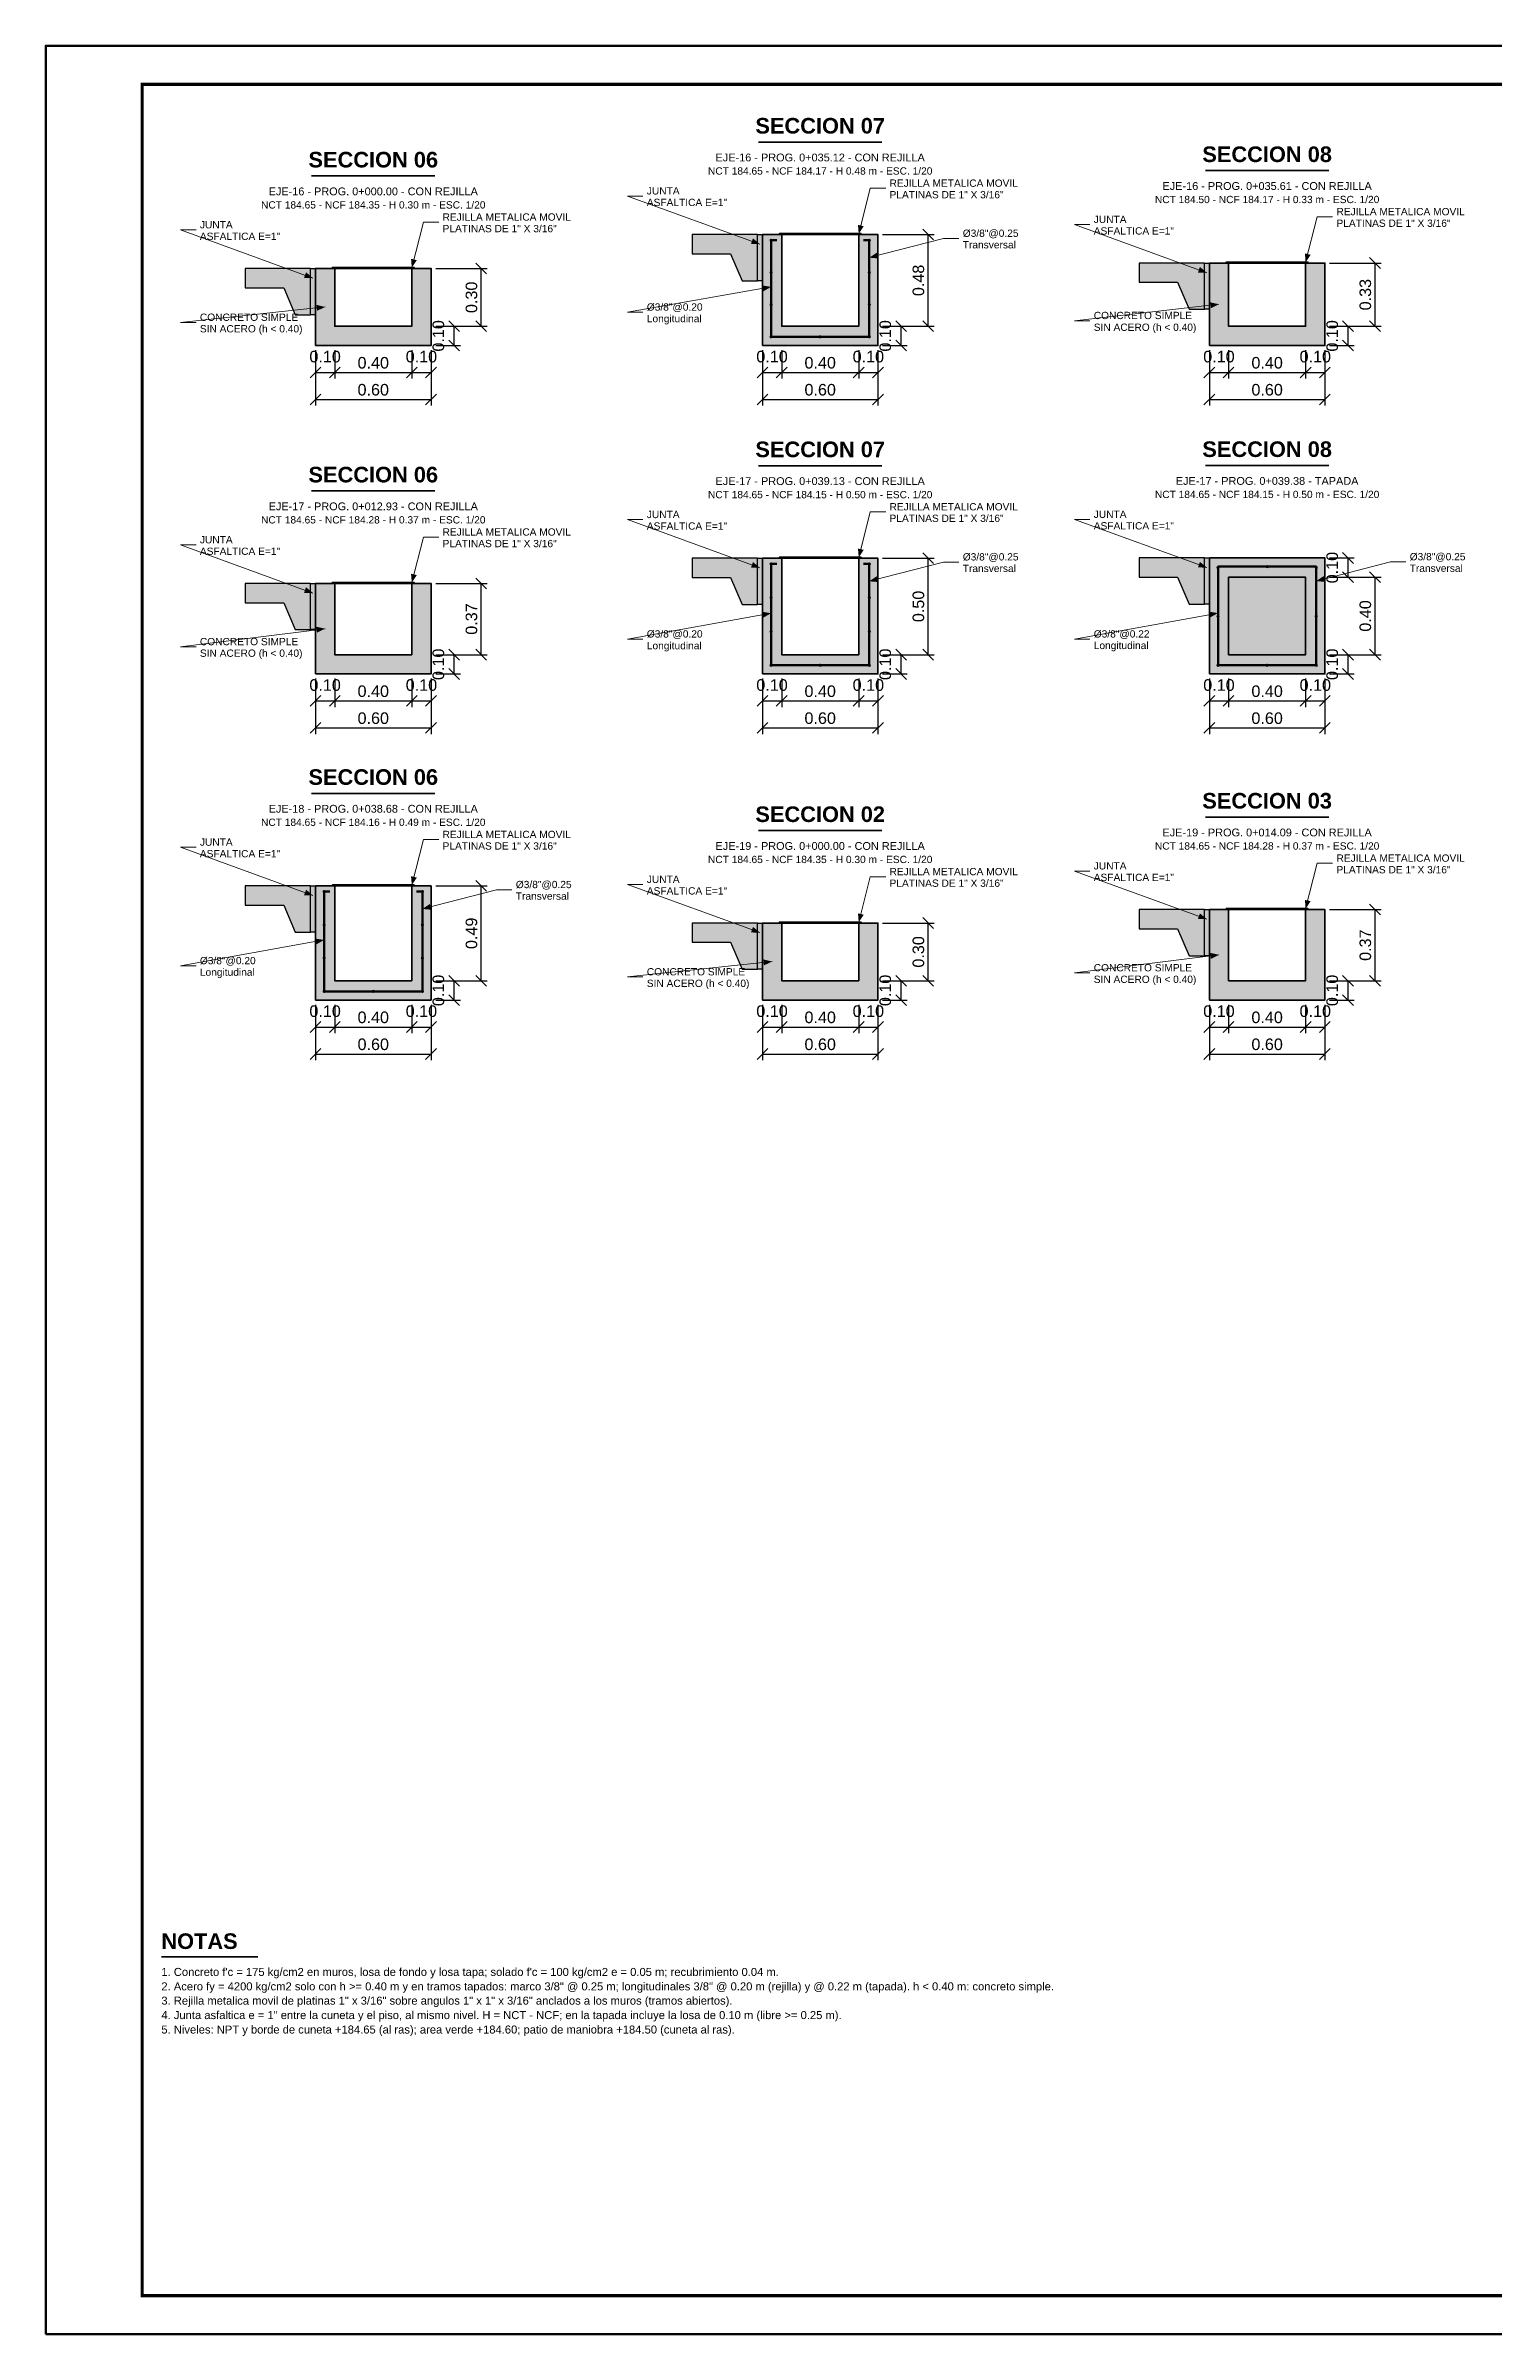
# Model space of a CAD drawing. Header units: metres. Extents: x 354768 to 355417, y 9249536 to 9250102.
# Drawn here: x 355399.8 to 355407.31, y 9249536 to 9249547.88 of the extents above; entities that cross this region are included whole.
import ezdxf
from ezdxf.enums import TextEntityAlignment as Align

# ---------------------------------------------------------------- set-up
doc = ezdxf.new("R2010")
doc.units = ezdxf.units.M
doc.header["$LTSCALE"] = 0.25
doc.layers.add('CONCRETO-ACHURADO', color=8, linetype='CONTINUOUS', true_color=0xe2e2e2)
for name, color, linetype, lineweight in [('COTAS', 94, 'CONTINUOUS', 18), ('LLAMADAS', 30, 'CONTINUOUS', 18), ('MARCO', 7, 'CONTINUOUS', 50), ('SEC-ABIERTA', 5, 'CONTINUOUS', 35), ('SEC-ACERO', 6, 'CONTINUOUS', 50), ('SEC-PISO', 8, 'CONTINUOUS', 25), ('SEC-REJILLA', 1, 'CONTINUOUS', 35), ('SEC-TAPADA', 3, 'CONTINUOUS', 35), ('TITULOS', 160, 'CONTINUOUS', 35)]:
    doc.layers.add(name, color=color, linetype=linetype, lineweight=lineweight)
for name, color, linetype in [('SEC-ACERO-LONG', 5, 'CONTINUOUS'), ('SEC-HUECO', 7, 'Continuous'), ('SEC-JUNTA', 8, 'CONTINUOUS'), ('TEXTOS', 7, 'CONTINUOUS'), ('TEXTOS-NOTAS', 7, 'CONTINUOUS')]:
    doc.layers.add(name, color=color, linetype=linetype)
doc.styles.get("Standard").update_dxf_attribs({"font": 'arial.ttf'})
doc.styles.add('TITULOS', font='arialbd.ttf')
doc.dimstyles.new('COT-20', dxfattribs={"dimscale": 0.02, "dimtxt": 3, "dimasz": 2.2, "dimexe": 1.6, "dimexo": 1.2, "dimgap": 1, "dimtad": 1, "dimzin": 0, "dimdsep": 46, "dimtxsty": 'Standard', "dimtsz": 1.4, "dimcen": 2.5, "dimclrd": 256, "dimclre": 256, "dimclrt": 7, "dimazin": 3, "dimtfac": 1, "dimtmove": 0, "dimatfit": 3})

msp = doc.modelspace()

# ---------------------------------------------------------------- hatches: boundary and pattern name
at = {"layer": 'CONCRETO-ACHURADO', "true_color": 0xe2e2e2}
h = msp.add_hatch(color=7, dxfattribs=at)
h.dxf.hatch_style = 1
h.paths.add_polyline_path([(355403.49, 9249546.9), (355403.15, 9249546.9), (355403.15, 9249546.8), (355403.35, 9249546.8), (355403.41, 9249546.66), (355403.49, 9249546.66)])
h = msp.add_hatch(color=7, dxfattribs=at)
h.dxf.hatch_style = 1
h.paths.add_polyline_path([(355403.515, 9249546.324), (355404.115, 9249546.324), (355404.115, 9249546.9), (355404.015, 9249546.9), (355404.015, 9249546.424), (355403.615, 9249546.424), (355403.615, 9249546.9), (355403.515, 9249546.9)])
h = msp.add_hatch(color=7, dxfattribs=at)
h.dxf.hatch_style = 1
h.paths.add_polyline_path([(355401.17, 9249546.724), (355400.83, 9249546.724), (355400.83, 9249546.624), (355401.03, 9249546.624), (355401.09, 9249546.484), (355401.17, 9249546.484)])
h = msp.add_hatch(color=7, dxfattribs=at)
h.dxf.hatch_style = 1
h.paths.add_polyline_path([(355401.195, 9249546.324), (355401.795, 9249546.324), (355401.795, 9249546.724), (355401.695, 9249546.724), (355401.695, 9249546.424), (355401.295, 9249546.424), (355401.295, 9249546.724), (355401.195, 9249546.724)])
h = msp.add_hatch(color=7, dxfattribs=at)
h.dxf.hatch_style = 1
h.paths.add_polyline_path([(355405.81, 9249546.752), (355405.47, 9249546.752), (355405.47, 9249546.652), (355405.67, 9249546.652), (355405.73, 9249546.512), (355405.81, 9249546.512)])
h = msp.add_hatch(color=7, dxfattribs=at)
h.dxf.hatch_style = 1
h.paths.add_polyline_path([(355405.835, 9249546.324), (355406.435, 9249546.324), (355406.435, 9249546.752), (355406.335, 9249546.752), (355406.335, 9249546.424), (355405.935, 9249546.424), (355405.935, 9249546.752), (355405.835, 9249546.752)])
h = msp.add_hatch(color=7, dxfattribs=at)
h.dxf.hatch_style = 1
h.paths.add_polyline_path([(355403.49, 9249545.22), (355403.15, 9249545.22), (355403.15, 9249545.12), (355403.35, 9249545.12), (355403.41, 9249544.98), (355403.49, 9249544.98)])
h = msp.add_hatch(color=7, dxfattribs=at)
h.dxf.hatch_style = 1
h.paths.add_polyline_path([(355403.515, 9249544.619), (355404.115, 9249544.619), (355404.115, 9249545.22), (355404.015, 9249545.22), (355404.015, 9249544.719), (355403.615, 9249544.719), (355403.615, 9249545.22), (355403.515, 9249545.22)])
h = msp.add_hatch(color=7, dxfattribs=at)
h.dxf.hatch_style = 1
h.paths.add_polyline_path([(355405.81, 9249545.221), (355405.47, 9249545.221), (355405.47, 9249545.121), (355405.67, 9249545.121), (355405.73, 9249544.981), (355405.81, 9249544.981)])
h = msp.add_hatch(color=7, dxfattribs=at)
h.dxf.hatch_style = 1
h.paths.add_polyline_path([(355405.835, 9249544.619), (355406.435, 9249544.619), (355406.435, 9249545.221), (355405.835, 9249545.221)])
h = msp.add_hatch(color=7, dxfattribs=at)
h.dxf.hatch_style = 1
h.paths.add_polyline_path([(355401.17, 9249545.089), (355400.83, 9249545.089), (355400.83, 9249544.989), (355401.03, 9249544.989), (355401.09, 9249544.849), (355401.17, 9249544.849)])
h = msp.add_hatch(color=7, dxfattribs=at)
h.dxf.hatch_style = 1
h.paths.add_polyline_path([(355401.195, 9249544.619), (355401.795, 9249544.619), (355401.795, 9249545.089), (355401.695, 9249545.089), (355401.695, 9249544.719), (355401.295, 9249544.719), (355401.295, 9249545.089), (355401.195, 9249545.089)])
h = msp.add_hatch(color=7, dxfattribs=at)
h.dxf.hatch_style = 1
h.paths.add_polyline_path([(355401.17, 9249543.519), (355400.83, 9249543.519), (355400.83, 9249543.419), (355401.03, 9249543.419), (355401.09, 9249543.279), (355401.17, 9249543.279)])
h = msp.add_hatch(color=7, dxfattribs=at)
h.dxf.hatch_style = 1
h.paths.add_polyline_path([(355401.195, 9249542.926), (355401.795, 9249542.926), (355401.795, 9249543.519), (355401.695, 9249543.519), (355401.695, 9249543.026), (355401.295, 9249543.026), (355401.295, 9249543.519), (355401.195, 9249543.519)])
h = msp.add_hatch(color=7, dxfattribs=at)
h.dxf.hatch_style = 1
h.paths.add_polyline_path([(355405.81, 9249543.396), (355405.47, 9249543.396), (355405.47, 9249543.296), (355405.67, 9249543.296), (355405.73, 9249543.156), (355405.81, 9249543.156)])
h = msp.add_hatch(color=7, dxfattribs=at)
h.dxf.hatch_style = 1
h.paths.add_polyline_path([(355405.835, 9249542.926), (355406.435, 9249542.926), (355406.435, 9249543.396), (355406.335, 9249543.396), (355406.335, 9249543.026), (355405.935, 9249543.026), (355405.935, 9249543.396), (355405.835, 9249543.396)])
h = msp.add_hatch(color=7, dxfattribs=at)
h.dxf.hatch_style = 1
h.paths.add_polyline_path([(355403.49, 9249543.326), (355403.15, 9249543.326), (355403.15, 9249543.226), (355403.35, 9249543.226), (355403.41, 9249543.086), (355403.49, 9249543.086)])
h = msp.add_hatch(color=7, dxfattribs=at)
h.dxf.hatch_style = 1
h.paths.add_polyline_path([(355403.515, 9249542.926), (355404.115, 9249542.926), (355404.115, 9249543.326), (355404.015, 9249543.326), (355404.015, 9249543.026), (355403.615, 9249543.026), (355403.615, 9249543.326), (355403.515, 9249543.326)])
at = {"layer": 'SEC-ACERO-LONG'}
h = msp.add_hatch(color=5, dxfattribs=at)
h.dxf.hatch_style = 1
edge = h.paths.add_edge_path()
edge.add_arc((355403.56, 9249546.87), 0.0085, 0, 360)
h = msp.add_hatch(color=5, dxfattribs=at)
h.dxf.hatch_style = 1
edge = h.paths.add_edge_path()
edge.add_arc((355404.07, 9249546.87), 0.0085, 0, 360)
h = msp.add_hatch(color=5, dxfattribs=at)
h.dxf.hatch_style = 1
edge = h.paths.add_edge_path()
edge.add_arc((355403.56, 9249546.703), 0.0085, 0, 360)
h = msp.add_hatch(color=5, dxfattribs=at)
h.dxf.hatch_style = 1
edge = h.paths.add_edge_path()
edge.add_arc((355404.07, 9249546.703), 0.0085, 0, 360)
h = msp.add_hatch(color=5, dxfattribs=at)
h.dxf.hatch_style = 1
edge = h.paths.add_edge_path()
edge.add_arc((355403.56, 9249546.536), 0.0085, 0, 360)
h = msp.add_hatch(color=5, dxfattribs=at)
h.dxf.hatch_style = 1
edge = h.paths.add_edge_path()
edge.add_arc((355404.07, 9249546.536), 0.0085, 0, 360)
h = msp.add_hatch(color=5, dxfattribs=at)
h.dxf.hatch_style = 1
edge = h.paths.add_edge_path()
edge.add_arc((355403.56, 9249546.369), 0.0085, 0, 360)
h = msp.add_hatch(color=5, dxfattribs=at)
h.dxf.hatch_style = 1
edge = h.paths.add_edge_path()
edge.add_arc((355403.815, 9249546.369), 0.0085, 0, 360)
h = msp.add_hatch(color=5, dxfattribs=at)
h.dxf.hatch_style = 1
edge = h.paths.add_edge_path()
edge.add_arc((355404.07, 9249546.369), 0.0085, 0, 360)
h = msp.add_hatch(color=5, dxfattribs=at)
h.dxf.hatch_style = 1
edge = h.paths.add_edge_path()
edge.add_arc((355403.56, 9249545.19), 0.0085, 0, 360)
h = msp.add_hatch(color=5, dxfattribs=at)
h.dxf.hatch_style = 1
edge = h.paths.add_edge_path()
edge.add_arc((355404.07, 9249545.19), 0.0085, 0, 360)
h = msp.add_hatch(color=5, dxfattribs=at)
h.dxf.hatch_style = 1
edge = h.paths.add_edge_path()
edge.add_arc((355405.88, 9249545.171), 0.0085, 0, 360)
h = msp.add_hatch(color=5, dxfattribs=at)
h.dxf.hatch_style = 1
edge = h.paths.add_edge_path()
edge.add_arc((355406.135, 9249545.176), 0.0085, 0, 360)
h = msp.add_hatch(color=5, dxfattribs=at)
h.dxf.hatch_style = 1
edge = h.paths.add_edge_path()
edge.add_arc((355406.39, 9249545.171), 0.0085, 0, 360)
h = msp.add_hatch(color=5, dxfattribs=at)
h.dxf.hatch_style = 1
edge = h.paths.add_edge_path()
edge.add_arc((355403.56, 9249545.015), 0.0085, 0, 360)
h = msp.add_hatch(color=5, dxfattribs=at)
h.dxf.hatch_style = 1
edge = h.paths.add_edge_path()
edge.add_arc((355404.07, 9249545.015), 0.0085, 0, 360)
h = msp.add_hatch(color=5, dxfattribs=at)
h.dxf.hatch_style = 1
edge = h.paths.add_edge_path()
edge.add_arc((355405.88, 9249544.918), 0.0085, 0, 360)
h = msp.add_hatch(color=5, dxfattribs=at)
h.dxf.hatch_style = 1
edge = h.paths.add_edge_path()
edge.add_arc((355406.39, 9249544.918), 0.0085, 0, 360)
h = msp.add_hatch(color=5, dxfattribs=at)
h.dxf.hatch_style = 1
edge = h.paths.add_edge_path()
edge.add_arc((355403.56, 9249544.839), 0.0085, 0, 360)
h = msp.add_hatch(color=5, dxfattribs=at)
h.dxf.hatch_style = 1
edge = h.paths.add_edge_path()
edge.add_arc((355404.07, 9249544.839), 0.0085, 0, 360)
h = msp.add_hatch(color=5, dxfattribs=at)
h.dxf.hatch_style = 1
edge = h.paths.add_edge_path()
edge.add_arc((355403.56, 9249544.664), 0.0085, 0, 360)
h = msp.add_hatch(color=5, dxfattribs=at)
h.dxf.hatch_style = 1
edge = h.paths.add_edge_path()
edge.add_arc((355403.815, 9249544.664), 0.0085, 0, 360)
h = msp.add_hatch(color=5, dxfattribs=at)
h.dxf.hatch_style = 1
edge = h.paths.add_edge_path()
edge.add_arc((355404.07, 9249544.664), 0.0085, 0, 360)
h = msp.add_hatch(color=5, dxfattribs=at)
h.dxf.hatch_style = 1
edge = h.paths.add_edge_path()
edge.add_arc((355405.88, 9249544.664), 0.0085, 0, 360)
h = msp.add_hatch(color=5, dxfattribs=at)
h.dxf.hatch_style = 1
edge = h.paths.add_edge_path()
edge.add_arc((355406.135, 9249544.664), 0.0085, 0, 360)
h = msp.add_hatch(color=5, dxfattribs=at)
h.dxf.hatch_style = 1
edge = h.paths.add_edge_path()
edge.add_arc((355406.39, 9249544.664), 0.0085, 0, 360)
h = msp.add_hatch(color=5, dxfattribs=at)
h.dxf.hatch_style = 1
edge = h.paths.add_edge_path()
edge.add_arc((355401.24, 9249543.489), 0.0085, 0, 360)
h = msp.add_hatch(color=5, dxfattribs=at)
h.dxf.hatch_style = 1
edge = h.paths.add_edge_path()
edge.add_arc((355401.75, 9249543.489), 0.0085, 0, 360)
h = msp.add_hatch(color=5, dxfattribs=at)
h.dxf.hatch_style = 1
edge = h.paths.add_edge_path()
edge.add_arc((355401.24, 9249543.316), 0.0085, 0, 360)
h = msp.add_hatch(color=5, dxfattribs=at)
h.dxf.hatch_style = 1
edge = h.paths.add_edge_path()
edge.add_arc((355401.75, 9249543.316), 0.0085, 0, 360)
h = msp.add_hatch(color=5, dxfattribs=at)
h.dxf.hatch_style = 1
edge = h.paths.add_edge_path()
edge.add_arc((355401.24, 9249543.144), 0.0085, 0, 360)
h = msp.add_hatch(color=5, dxfattribs=at)
h.dxf.hatch_style = 1
edge = h.paths.add_edge_path()
edge.add_arc((355401.75, 9249543.144), 0.0085, 0, 360)
h = msp.add_hatch(color=5, dxfattribs=at)
h.dxf.hatch_style = 1
edge = h.paths.add_edge_path()
edge.add_arc((355401.24, 9249542.971), 0.0085, 0, 360)
h = msp.add_hatch(color=5, dxfattribs=at)
h.dxf.hatch_style = 1
edge = h.paths.add_edge_path()
edge.add_arc((355401.495, 9249542.971), 0.0085, 0, 360)
h = msp.add_hatch(color=5, dxfattribs=at)
h.dxf.hatch_style = 1
edge = h.paths.add_edge_path()
edge.add_arc((355401.75, 9249542.971), 0.0085, 0, 360)
at = {"layer": 'SEC-HUECO', "true_color": 0xffffff}
h = msp.add_hatch(color=7, dxfattribs=at)
h.dxf.hatch_style = 1
h.paths.add_polyline_path([(355405.935, 9249544.719), (355406.335, 9249544.719), (355406.335, 9249545.121), (355405.935, 9249545.121)])
at = {"layer": 'SEC-JUNTA', "true_color": 0x464646}
h = msp.add_hatch(color=7, dxfattribs=at)
h.dxf.hatch_style = 1
h.paths.add_polyline_path([(355403.49, 9249546.9), (355403.515, 9249546.9), (355403.515, 9249546.66), (355403.49, 9249546.66)])
h = msp.add_hatch(color=7, dxfattribs=at)
h.dxf.hatch_style = 1
h.paths.add_polyline_path([(355401.17, 9249546.724), (355401.195, 9249546.724), (355401.195, 9249546.484), (355401.17, 9249546.484)])
h = msp.add_hatch(color=7, dxfattribs=at)
h.dxf.hatch_style = 1
h.paths.add_polyline_path([(355405.81, 9249546.752), (355405.835, 9249546.752), (355405.835, 9249546.512), (355405.81, 9249546.512)])
h = msp.add_hatch(color=7, dxfattribs=at)
h.dxf.hatch_style = 1
h.paths.add_polyline_path([(355403.49, 9249545.22), (355403.515, 9249545.22), (355403.515, 9249544.98), (355403.49, 9249544.98)])
h = msp.add_hatch(color=7, dxfattribs=at)
h.dxf.hatch_style = 1
h.paths.add_polyline_path([(355405.81, 9249545.221), (355405.835, 9249545.221), (355405.835, 9249544.981), (355405.81, 9249544.981)])
h = msp.add_hatch(color=7, dxfattribs=at)
h.dxf.hatch_style = 1
h.paths.add_polyline_path([(355401.17, 9249545.089), (355401.195, 9249545.089), (355401.195, 9249544.849), (355401.17, 9249544.849)])
h = msp.add_hatch(color=7, dxfattribs=at)
h.dxf.hatch_style = 1
h.paths.add_polyline_path([(355401.17, 9249543.519), (355401.195, 9249543.519), (355401.195, 9249543.279), (355401.17, 9249543.279)])
h = msp.add_hatch(color=7, dxfattribs=at)
h.dxf.hatch_style = 1
h.paths.add_polyline_path([(355405.81, 9249543.396), (355405.835, 9249543.396), (355405.835, 9249543.156), (355405.81, 9249543.156)])
h = msp.add_hatch(color=7, dxfattribs=at)
h.dxf.hatch_style = 1
h.paths.add_polyline_path([(355403.49, 9249543.326), (355403.515, 9249543.326), (355403.515, 9249543.086), (355403.49, 9249543.086)])

# ---------------------------------------------------------------- linework, layer by layer
at = {"layer": 'LLAMADAS'}
for p, q in [((355402.895, 9249547.1), (355402.815, 9249547.1)), ((355402.815, 9249547.1), (355403.502, 9249546.85)), ((355404.075, 9249547.14), (355404.015, 9249546.904)), ((355404.155, 9249547.14), (355404.075, 9249547.14)), ((355400.575, 9249546.924), (355400.495, 9249546.924)), ((355400.495, 9249546.924), (355401.182, 9249546.674)), ((355401.755, 9249546.964), (355401.695, 9249546.728)), ((355401.835, 9249546.964), (355401.755, 9249546.964)), ((355405.215, 9249546.952), (355405.135, 9249546.952)), ((355405.135, 9249546.952), (355405.822, 9249546.702)), ((355406.395, 9249546.992), (355406.335, 9249546.756)), ((355406.475, 9249546.992), (355406.395, 9249546.992)), ((355404.455, 9249546.88), (355404.07, 9249546.78)), ((355404.535, 9249546.88), (355404.455, 9249546.88)), ((355402.815, 9249546.497), (355403.56, 9249546.628)), ((355400.495, 9249546.444), (355401.245, 9249546.524)), ((355400.575, 9249546.444), (355400.495, 9249546.444)), ((355402.895, 9249546.497), (355402.815, 9249546.497)), ((355405.135, 9249546.452), (355405.885, 9249546.538)), ((355405.215, 9249546.452), (355405.135, 9249546.452)), ((355402.895, 9249545.42), (355402.815, 9249545.42)), ((355402.815, 9249545.42), (355403.502, 9249545.17)), ((355404.075, 9249545.46), (355404.015, 9249545.224)), ((355404.155, 9249545.46), (355404.075, 9249545.46)), ((355405.215, 9249545.421), (355405.135, 9249545.421)), ((355405.135, 9249545.421), (355405.822, 9249545.171)), ((355400.575, 9249545.289), (355400.495, 9249545.289)), ((355400.495, 9249545.289), (355401.182, 9249545.039)), ((355401.755, 9249545.329), (355401.695, 9249545.093)), ((355401.835, 9249545.329), (355401.755, 9249545.329)), ((355404.455, 9249545.2), (355404.07, 9249545.1)), ((355404.535, 9249545.2), (355404.455, 9249545.2)), ((355406.775, 9249545.201), (355406.39, 9249545.101)), ((355406.855, 9249545.201), (355406.775, 9249545.201)), ((355402.815, 9249544.799), (355403.56, 9249544.934)), ((355405.135, 9249544.8), (355405.88, 9249544.935)), ((355400.495, 9249544.76), (355401.245, 9249544.854)), ((355402.895, 9249544.799), (355402.815, 9249544.799)), ((355405.215, 9249544.8), (355405.135, 9249544.8)), ((355400.575, 9249544.76), (355400.495, 9249544.76)), ((355400.575, 9249543.719), (355400.495, 9249543.719)), ((355400.495, 9249543.719), (355401.182, 9249543.469)), ((355401.755, 9249543.759), (355401.695, 9249543.523)), ((355401.835, 9249543.759), (355401.755, 9249543.759)), ((355405.215, 9249543.596), (355405.135, 9249543.596)), ((355405.135, 9249543.596), (355405.822, 9249543.346)), ((355406.395, 9249543.636), (355406.335, 9249543.4)), ((355406.475, 9249543.636), (355406.395, 9249543.636)), ((355402.135, 9249543.499), (355401.75, 9249543.399)), ((355402.215, 9249543.499), (355402.135, 9249543.499)), ((355402.895, 9249543.526), (355402.815, 9249543.526)), ((355402.815, 9249543.526), (355403.502, 9249543.276)), ((355404.075, 9249543.566), (355404.015, 9249543.33)), ((355404.155, 9249543.566), (355404.075, 9249543.566)), ((355400.495, 9249543.104), (355401.24, 9249543.238)), ((355402.815, 9249543.046), (355403.565, 9249543.126)), ((355405.135, 9249543.067), (355405.885, 9249543.161)), ((355400.575, 9249543.104), (355400.495, 9249543.104)), ((355402.895, 9249543.046), (355402.815, 9249543.046)), ((355405.215, 9249543.067), (355405.135, 9249543.067))]:
    msp.add_line(p, q, dxfattribs=at)
for points in [[(355404.015, 9249546.904), (355404.041, 9249546.943), (355404.011, 9249546.95)], [(355403.502, 9249546.85), (355403.466, 9249546.88), (355403.456, 9249546.851)], [(355404.07, 9249546.78), (355404.116, 9249546.776), (355404.109, 9249546.806)], [(355406.335, 9249546.756), (355406.361, 9249546.795), (355406.331, 9249546.802)], [(355401.182, 9249546.674), (355401.146, 9249546.704), (355401.136, 9249546.675)], [(355401.695, 9249546.728), (355401.721, 9249546.767), (355401.691, 9249546.774)], [(355405.822, 9249546.702), (355405.786, 9249546.732), (355405.776, 9249546.703)], [(355403.56, 9249546.628), (355403.514, 9249546.636), (355403.519, 9249546.605)], [(355401.245, 9249546.524), (355401.2, 9249546.535), (355401.203, 9249546.504)], [(355405.885, 9249546.538), (355405.84, 9249546.548), (355405.843, 9249546.518)], [(355404.015, 9249545.224), (355404.041, 9249545.263), (355404.011, 9249545.27)], [(355401.695, 9249545.093), (355401.721, 9249545.132), (355401.691, 9249545.139)], [(355403.502, 9249545.17), (355403.466, 9249545.2), (355403.456, 9249545.171)], [(355405.822, 9249545.171), (355405.786, 9249545.201), (355405.776, 9249545.172)], [(355401.182, 9249545.039), (355401.146, 9249545.069), (355401.136, 9249545.04)], [(355404.07, 9249545.1), (355404.116, 9249545.096), (355404.109, 9249545.126)], [(355406.39, 9249545.101), (355406.436, 9249545.097), (355406.429, 9249545.127)], [(355403.56, 9249544.934), (355403.514, 9249544.942), (355403.519, 9249544.911)], [(355405.88, 9249544.935), (355405.834, 9249544.942), (355405.839, 9249544.912)], [(355401.245, 9249544.854), (355401.199, 9249544.864), (355401.203, 9249544.833)], [(355401.182, 9249543.469), (355401.146, 9249543.499), (355401.136, 9249543.47)], [(355401.695, 9249543.523), (355401.721, 9249543.562), (355401.691, 9249543.569)], [(355401.75, 9249543.399), (355401.796, 9249543.395), (355401.789, 9249543.425)], [(355404.015, 9249543.33), (355404.041, 9249543.369), (355404.011, 9249543.376)], [(355405.822, 9249543.346), (355405.786, 9249543.376), (355405.776, 9249543.347)], [(355406.335, 9249543.4), (355406.361, 9249543.439), (355406.331, 9249543.446)], [(355401.24, 9249543.238), (355401.194, 9249543.245), (355401.199, 9249543.215)], [(355403.502, 9249543.276), (355403.466, 9249543.306), (355403.456, 9249543.277)], [(355403.565, 9249543.126), (355403.52, 9249543.137), (355403.523, 9249543.106)], [(355405.885, 9249543.161), (355405.839, 9249543.171), (355405.843, 9249543.14)]]:
    msp.add_solid(points, dxfattribs=at)
at = {"layer": 'MARCO'}
msp.add_lwpolyline([(355399.795, 9249536), (355416.615, 9249536), (355416.615, 9249547.88), (355399.795, 9249547.88)], close=True, dxfattribs=at)
at = {"layer": 'MARCO', "const_width": 0.016}
msp.add_lwpolyline([(355400.295, 9249536.2), (355416.415, 9249536.2), (355416.415, 9249547.68), (355400.295, 9249547.68)], close=True, dxfattribs=at)
at = {"layer": 'SEC-ABIERTA'}
for points in [[(355403.515, 9249546.324), (355404.115, 9249546.324), (355404.115, 9249546.9), (355404.015, 9249546.9), (355404.015, 9249546.424), (355403.615, 9249546.424), (355403.615, 9249546.9), (355403.515, 9249546.9)], [(355401.195, 9249546.324), (355401.795, 9249546.324), (355401.795, 9249546.724), (355401.695, 9249546.724), (355401.695, 9249546.424), (355401.295, 9249546.424), (355401.295, 9249546.724), (355401.195, 9249546.724)], [(355405.835, 9249546.324), (355406.435, 9249546.324), (355406.435, 9249546.752), (355406.335, 9249546.752), (355406.335, 9249546.424), (355405.935, 9249546.424), (355405.935, 9249546.752), (355405.835, 9249546.752)], [(355403.515, 9249544.619), (355404.115, 9249544.619), (355404.115, 9249545.22), (355404.015, 9249545.22), (355404.015, 9249544.719), (355403.615, 9249544.719), (355403.615, 9249545.22), (355403.515, 9249545.22)], [(355401.195, 9249544.619), (355401.795, 9249544.619), (355401.795, 9249545.089), (355401.695, 9249545.089), (355401.695, 9249544.719), (355401.295, 9249544.719), (355401.295, 9249545.089), (355401.195, 9249545.089)], [(355401.195, 9249542.926), (355401.795, 9249542.926), (355401.795, 9249543.519), (355401.695, 9249543.519), (355401.695, 9249543.026), (355401.295, 9249543.026), (355401.295, 9249543.519), (355401.195, 9249543.519)], [(355405.835, 9249542.926), (355406.435, 9249542.926), (355406.435, 9249543.396), (355406.335, 9249543.396), (355406.335, 9249543.026), (355405.935, 9249543.026), (355405.935, 9249543.396), (355405.835, 9249543.396)], [(355403.515, 9249542.926), (355404.115, 9249542.926), (355404.115, 9249543.326), (355404.015, 9249543.326), (355404.015, 9249543.026), (355403.615, 9249543.026), (355403.615, 9249543.326), (355403.515, 9249543.326)]]:
    msp.add_lwpolyline(points, close=True, dxfattribs=at)
at = {"layer": 'SEC-ACERO'}
for points in [[(355403.59, 9249546.87), (355403.56, 9249546.87), (355403.56, 9249546.369), (355404.07, 9249546.369), (355404.07, 9249546.87), (355404.04, 9249546.87)], [(355403.59, 9249545.19), (355403.56, 9249545.19), (355403.56, 9249544.664), (355404.07, 9249544.664), (355404.07, 9249545.19), (355404.04, 9249545.19)], [(355401.27, 9249543.489), (355401.24, 9249543.489), (355401.24, 9249542.971), (355401.75, 9249542.971), (355401.75, 9249543.489), (355401.72, 9249543.489)]]:
    msp.add_lwpolyline(points, dxfattribs=at)
msp.add_lwpolyline([(355405.88, 9249544.664), (355406.39, 9249544.664), (355406.39, 9249545.176), (355405.88, 9249545.176)], close=True, dxfattribs=at)
at = {"layer": 'SEC-PISO'}
for points in [[(355403.49, 9249546.9), (355403.15, 9249546.9), (355403.15, 9249546.8), (355403.35, 9249546.8), (355403.41, 9249546.66), (355403.49, 9249546.66)], [(355403.49, 9249546.9), (355403.515, 9249546.9), (355403.515, 9249546.66), (355403.49, 9249546.66)], [(355401.17, 9249546.724), (355400.83, 9249546.724), (355400.83, 9249546.624), (355401.03, 9249546.624), (355401.09, 9249546.484), (355401.17, 9249546.484)], [(355401.17, 9249546.724), (355401.195, 9249546.724), (355401.195, 9249546.484), (355401.17, 9249546.484)], [(355405.81, 9249546.752), (355405.47, 9249546.752), (355405.47, 9249546.652), (355405.67, 9249546.652), (355405.73, 9249546.512), (355405.81, 9249546.512)], [(355405.81, 9249546.752), (355405.835, 9249546.752), (355405.835, 9249546.512), (355405.81, 9249546.512)], [(355403.49, 9249545.22), (355403.15, 9249545.22), (355403.15, 9249545.12), (355403.35, 9249545.12), (355403.41, 9249544.98), (355403.49, 9249544.98)], [(355403.49, 9249545.22), (355403.515, 9249545.22), (355403.515, 9249544.98), (355403.49, 9249544.98)], [(355405.81, 9249545.221), (355405.47, 9249545.221), (355405.47, 9249545.121), (355405.67, 9249545.121), (355405.73, 9249544.981), (355405.81, 9249544.981)], [(355405.81, 9249545.221), (355405.835, 9249545.221), (355405.835, 9249544.981), (355405.81, 9249544.981)], [(355401.17, 9249545.089), (355400.83, 9249545.089), (355400.83, 9249544.989), (355401.03, 9249544.989), (355401.09, 9249544.849), (355401.17, 9249544.849)], [(355401.17, 9249545.089), (355401.195, 9249545.089), (355401.195, 9249544.849), (355401.17, 9249544.849)], [(355401.17, 9249543.519), (355400.83, 9249543.519), (355400.83, 9249543.419), (355401.03, 9249543.419), (355401.09, 9249543.279), (355401.17, 9249543.279)], [(355401.17, 9249543.519), (355401.195, 9249543.519), (355401.195, 9249543.279), (355401.17, 9249543.279)], [(355405.81, 9249543.396), (355405.47, 9249543.396), (355405.47, 9249543.296), (355405.67, 9249543.296), (355405.73, 9249543.156), (355405.81, 9249543.156)], [(355405.81, 9249543.396), (355405.835, 9249543.396), (355405.835, 9249543.156), (355405.81, 9249543.156)], [(355403.49, 9249543.326), (355403.15, 9249543.326), (355403.15, 9249543.226), (355403.35, 9249543.226), (355403.41, 9249543.086), (355403.49, 9249543.086)], [(355403.49, 9249543.326), (355403.515, 9249543.326), (355403.515, 9249543.086), (355403.49, 9249543.086)]]:
    msp.add_lwpolyline(points, close=True, dxfattribs=at)
at = {"layer": 'SEC-REJILLA'}
for points in [[(355403.603, 9249546.9), (355404.027, 9249546.9), (355404.027, 9249546.905), (355403.603, 9249546.905)], [(355401.283, 9249546.724), (355401.707, 9249546.724), (355401.707, 9249546.729), (355401.283, 9249546.729)], [(355405.923, 9249546.752), (355406.347, 9249546.752), (355406.347, 9249546.757), (355405.923, 9249546.757)], [(355403.603, 9249545.22), (355404.027, 9249545.22), (355404.027, 9249545.225), (355403.603, 9249545.225)], [(355401.283, 9249545.089), (355401.707, 9249545.089), (355401.707, 9249545.094), (355401.283, 9249545.094)], [(355401.283, 9249543.519), (355401.707, 9249543.519), (355401.707, 9249543.524), (355401.283, 9249543.524)], [(355405.923, 9249543.396), (355406.347, 9249543.396), (355406.347, 9249543.401), (355405.923, 9249543.401)], [(355403.603, 9249543.326), (355404.027, 9249543.326), (355404.027, 9249543.331), (355403.603, 9249543.331)]]:
    msp.add_lwpolyline(points, close=True, dxfattribs=at)
for points in [[(355403.615, 9249546.875), (355403.615, 9249546.9), (355403.64, 9249546.9)], [(355404.015, 9249546.875), (355404.015, 9249546.9), (355403.99, 9249546.9)], [(355401.295, 9249546.699), (355401.295, 9249546.724), (355401.32, 9249546.724)], [(355401.695, 9249546.699), (355401.695, 9249546.724), (355401.67, 9249546.724)], [(355405.935, 9249546.727), (355405.935, 9249546.752), (355405.96, 9249546.752)], [(355406.335, 9249546.727), (355406.335, 9249546.752), (355406.31, 9249546.752)], [(355403.615, 9249545.195), (355403.615, 9249545.22), (355403.64, 9249545.22)], [(355404.015, 9249545.195), (355404.015, 9249545.22), (355403.99, 9249545.22)], [(355401.295, 9249545.064), (355401.295, 9249545.089), (355401.32, 9249545.089)], [(355401.695, 9249545.064), (355401.695, 9249545.089), (355401.67, 9249545.089)], [(355401.295, 9249543.494), (355401.295, 9249543.519), (355401.32, 9249543.519)], [(355401.695, 9249543.494), (355401.695, 9249543.519), (355401.67, 9249543.519)], [(355405.935, 9249543.371), (355405.935, 9249543.396), (355405.96, 9249543.396)], [(355406.335, 9249543.371), (355406.335, 9249543.396), (355406.31, 9249543.396)], [(355403.615, 9249543.301), (355403.615, 9249543.326), (355403.64, 9249543.326)], [(355404.015, 9249543.301), (355404.015, 9249543.326), (355403.99, 9249543.326)]]:
    msp.add_lwpolyline(points, dxfattribs=at)
at = {"layer": 'SEC-TAPADA'}
for points in [[(355405.835, 9249544.619), (355406.435, 9249544.619), (355406.435, 9249545.221), (355405.835, 9249545.221)], [(355405.935, 9249544.719), (355406.335, 9249544.719), (355406.335, 9249545.121), (355405.935, 9249545.121)]]:
    msp.add_lwpolyline(points, close=True, dxfattribs=at)
at = {"layer": 'TITULOS'}
for p, q in [((355403.495, 9249547.38), (355404.135, 9249547.38)), ((355401.175, 9249547.204), (355401.815, 9249547.204)), ((355405.815, 9249547.232), (355406.455, 9249547.232)), ((355403.495, 9249545.7), (355404.135, 9249545.7)), ((355405.815, 9249545.701), (355406.455, 9249545.701)), ((355401.175, 9249545.569), (355401.815, 9249545.569)), ((355401.175, 9249543.999), (355401.815, 9249543.999)), ((355405.815, 9249543.876), (355406.455, 9249543.876)), ((355403.495, 9249543.806), (355404.135, 9249543.806)), ((355400.395, 9249537.96), (355400.895, 9249537.96))]:
    msp.add_line(p, q, dxfattribs=at)

# ---------------------------------------------------------------- texts
at = {"layer": 'TEXTOS'}
for s, height, p in [('EJE-16 - PROG. 0+035.12 - CON REJILLA', 0.0405, (355403.815, 9249547.3)), ('NCT 184.65 - NCF 184.17 - H 0.48 m - ESC. 1/20', 0.0378, (355403.815, 9249547.23)), ('EJE-16 - PROG. 0+035.61 - CON REJILLA', 0.0405, (355406.135, 9249547.152)), ('NCT 184.65 - NCF 184.35 - H 0.30 m - ESC. 1/20', 0.0378, (355401.495, 9249547.054)), ('EJE-16 - PROG. 0+000.00 - CON REJILLA', 0.0405, (355401.495, 9249547.124)), ('NCT 184.50 - NCF 184.17 - H 0.33 m - ESC. 1/20', 0.0378, (355406.135, 9249547.082)), ('EJE-17 - PROG. 0+039.13 - CON REJILLA', 0.0405, (355403.815, 9249545.62)), ('EJE-17 - PROG. 0+039.38 - TAPADA', 0.0405, (355406.135, 9249545.621)), ('EJE-17 - PROG. 0+012.93 - CON REJILLA', 0.0405, (355401.495, 9249545.489)), ('NCT 184.65 - NCF 184.15 - H 0.50 m - ESC. 1/20', 0.0378, (355403.815, 9249545.55)), ('NCT 184.65 - NCF 184.15 - H 0.50 m - ESC. 1/20', 0.0378, (355406.135, 9249545.551)), ('NCT 184.65 - NCF 184.28 - H 0.37 m - ESC. 1/20', 0.0378, (355401.495, 9249545.419)), ('NCT 184.65 - NCF 184.16 - H 0.49 m - ESC. 1/20', 0.0378, (355401.495, 9249543.849)), ('EJE-18 - PROG. 0+038.68 - CON REJILLA', 0.0405, (355401.495, 9249543.919)), ('EJE-19 - PROG. 0+000.00 - CON REJILLA', 0.0405, (355403.815, 9249543.726)), ('NCT 184.65 - NCF 184.28 - H 0.37 m - ESC. 1/20', 0.0378, (355406.135, 9249543.726)), ('EJE-19 - PROG. 0+014.09 - CON REJILLA', 0.0405, (355406.135, 9249543.796)), ('NCT 184.65 - NCF 184.35 - H 0.30 m - ESC. 1/20', 0.0378, (355403.815, 9249543.656))]:
    msp.add_text(s, height=height, dxfattribs=at).set_placement(p, align=Align.MIDDLE_CENTER)
for s, p in [('REJILLA METALICA MOVIL', (355404.175, 9249547.148)), ('ASFALTICA E=1"', (355402.915, 9249547.048)), ('JUNTA', (355402.915, 9249547.108)), ('PLATINAS DE 1" X 3/16"', (355404.175, 9249547.088)), ('REJILLA METALICA MOVIL', (355406.495, 9249547)), ('JUNTA', (355400.595, 9249546.932)), ('REJILLA METALICA MOVIL', (355401.855, 9249546.972)), ('PLATINAS DE 1" X 3/16"', (355401.855, 9249546.912)), ('%%c3/8"@0.25', (355404.555, 9249546.888)), ('ASFALTICA E=1"', (355405.235, 9249546.9)), ('JUNTA', (355405.235, 9249546.96)), ('PLATINAS DE 1" X 3/16"', (355406.495, 9249546.94)), ('ASFALTICA E=1"', (355400.595, 9249546.872)), ('Transversal', (355404.555, 9249546.828)), ('CONCRETO SIMPLE', (355400.595, 9249546.452)), ('%%c3/8"@0.20', (355402.915, 9249546.505)), ('Longitudinal', (355402.915, 9249546.445)), ('SIN ACERO (h < 0.40)', (355405.235, 9249546.4)), ('CONCRETO SIMPLE', (355405.235, 9249546.461)), ('SIN ACERO (h < 0.40)', (355400.595, 9249546.392)), ('REJILLA METALICA MOVIL', (355404.175, 9249545.468)), ('REJILLA METALICA MOVIL', (355401.855, 9249545.337)), ('ASFALTICA E=1"', (355402.915, 9249545.368)), ('JUNTA', (355402.915, 9249545.428)), ('PLATINAS DE 1" X 3/16"', (355404.175, 9249545.408)), ('ASFALTICA E=1"', (355405.235, 9249545.369)), ('JUNTA', (355405.235, 9249545.429)), ('ASFALTICA E=1"', (355400.595, 9249545.237)), ('JUNTA', (355400.595, 9249545.297)), ('PLATINAS DE 1" X 3/16"', (355401.855, 9249545.277)), ('Transversal', (355404.555, 9249545.148)), ('%%c3/8"@0.25', (355404.555, 9249545.208)), ('Transversal', (355406.875, 9249545.149)), ('%%c3/8"@0.25', (355406.875, 9249545.209)), ('CONCRETO SIMPLE', (355400.595, 9249544.768)), ('%%c3/8"@0.20', (355402.915, 9249544.808)), ('Longitudinal', (355402.915, 9249544.747)), ('%%c3/8"@0.22', (355405.235, 9249544.808)), ('Longitudinal', (355405.235, 9249544.748)), ('SIN ACERO (h < 0.40)', (355400.595, 9249544.708)), ('JUNTA', (355400.595, 9249543.727)), ('REJILLA METALICA MOVIL', (355401.855, 9249543.767)), ('PLATINAS DE 1" X 3/16"', (355401.855, 9249543.707)), ('ASFALTICA E=1"', (355400.595, 9249543.667)), ('REJILLA METALICA MOVIL', (355404.175, 9249543.574)), ('JUNTA', (355405.235, 9249543.604)), ('REJILLA METALICA MOVIL', (355406.495, 9249543.644)), ('PLATINAS DE 1" X 3/16"', (355406.495, 9249543.584)), ('Transversal', (355402.235, 9249543.447)), ('%%c3/8"@0.25', (355402.235, 9249543.507)), ('ASFALTICA E=1"', (355402.915, 9249543.474)), ('JUNTA', (355402.915, 9249543.534)), ('PLATINAS DE 1" X 3/16"', (355404.175, 9249543.514)), ('ASFALTICA E=1"', (355405.235, 9249543.544)), ('%%c3/8"@0.20', (355400.595, 9249543.112)), ('CONCRETO SIMPLE', (355405.235, 9249543.075)), ('Longitudinal', (355400.595, 9249543.052)), ('SIN ACERO (h < 0.40)', (355402.915, 9249542.994)), ('CONCRETO SIMPLE', (355402.915, 9249543.054)), ('SIN ACERO (h < 0.40)', (355405.235, 9249543.015))]:
    msp.add_text(s, height=0.0378, dxfattribs=at).set_placement(p)
at = {"layer": 'TEXTOS-NOTAS'}
for s, p in [("1. Concreto f'c = 175 kg/cm2 en muros, losa de fondo y losa tapa; solado f'c = 100 kg/cm2 e = 0.05 m; recubrimiento 0.04 m.", (355400.395, 9249537.86)), ('2. Acero fy = 4200 kg/cm2 solo con h >= 0.40 m y en tramos tapados: marco 3/8" @ 0.25 m; longitudinales 3/8" @ 0.20 m (rejilla) y @ 0.22 m (tapada). h < 0.40 m: concreto simple.', (355400.395, 9249537.785)), ('4. Junta asfaltica e = 1" entre la cuneta y el piso, al mismo nivel. H = NCT - NCF; en la tapada incluye la losa de 0.10 m (libre >= 0.25 m).', (355400.395, 9249537.636)), ('3. Rejilla metalica movil de platinas 1" x 3/16" sobre angulos 1" x 1" x 3/16" anclados a los muros (tramos abiertos).', (355400.395, 9249537.711)), ('5. Niveles: NPT y borde de cuneta +184.65 (al ras); area verde +184.60; patio de maniobra +184.50 (cuneta al ras).', (355400.395, 9249537.561))]:
    msp.add_text(s, height=0.0416, dxfattribs=at).set_placement(p)
at = {"layer": 'TITULOS', "style": 'TITULOS'}
for s, p in [('SECCION 07', (355403.815, 9249547.4)), ('SECCION 06', (355401.495, 9249547.224)), ('SECCION 08', (355406.135, 9249547.252)), ('SECCION 07', (355403.815, 9249545.72)), ('SECCION 08', (355406.135, 9249545.721)), ('SECCION 06', (355401.495, 9249545.589)), ('SECCION 06', (355401.495, 9249544.019)), ('SECCION 03', (355406.135, 9249543.896)), ('SECCION 02', (355403.815, 9249543.826))]:
    msp.add_text(s, height=0.081, dxfattribs=at).set_placement(p, align=Align.BOTTOM_CENTER)
msp.add_text('NOTAS', height=0.081, dxfattribs=at).set_placement((355400.395, 9249538))

# ---------------------------------------------------------------- dimensions: what is measured, and where the dimension line sits
at = {"layer": 'COTAS'}
for base, p1, p2 in [((355404.375, 9249546.424), (355404.115, 9249546.424), (355404.115, 9249546.9)), ((355402.055, 9249546.424), (355401.795, 9249546.424), (355401.795, 9249546.724)), ((355406.695, 9249546.424), (355406.435, 9249546.424), (355406.435, 9249546.752)), ((355401.915, 9249546.324), (355401.795, 9249546.324), (355401.795, 9249546.424)), ((355404.235, 9249546.324), (355404.115, 9249546.324), (355404.115, 9249546.424)), ((355406.555, 9249546.324), (355406.435, 9249546.324), (355406.435, 9249546.424)), ((355404.375, 9249544.719), (355404.115, 9249544.719), (355404.115, 9249545.22)), ((355406.555, 9249545.121), (355406.435, 9249545.121), (355406.435, 9249545.221)), ((355406.695, 9249544.719), (355406.435, 9249544.719), (355406.435, 9249545.121)), ((355402.055, 9249544.719), (355401.795, 9249544.719), (355401.795, 9249545.089)), ((355401.915, 9249544.619), (355401.795, 9249544.619), (355401.795, 9249544.719)), ((355404.235, 9249544.619), (355404.115, 9249544.619), (355404.115, 9249544.719)), ((355406.555, 9249544.619), (355406.435, 9249544.619), (355406.435, 9249544.719)), ((355402.055, 9249543.026), (355401.795, 9249543.026), (355401.795, 9249543.519)), ((355404.375, 9249543.026), (355404.115, 9249543.026), (355404.115, 9249543.326)), ((355406.695, 9249543.026), (355406.435, 9249543.026), (355406.435, 9249543.396)), ((355401.915, 9249542.926), (355401.795, 9249542.926), (355401.795, 9249543.026)), ((355404.235, 9249542.926), (355404.115, 9249542.926), (355404.115, 9249543.026)), ((355406.555, 9249542.926), (355406.435, 9249542.926), (355406.435, 9249543.026))]:
    msp.add_linear_dim(base=base, p1=p1, p2=p2, angle=90, dimstyle='COT-20', dxfattribs=at).render()
for base, p1, p2 in [((355401.195, 9249546.184), (355401.195, 9249546.324), (355401.295, 9249546.324)), ((355401.195, 9249546.044), (355401.195, 9249546.324), (355401.795, 9249546.324)), ((355401.295, 9249546.184), (355401.295, 9249546.324), (355401.695, 9249546.324)), ((355401.695, 9249546.184), (355401.695, 9249546.324), (355401.795, 9249546.324)), ((355403.515, 9249546.184), (355403.515, 9249546.324), (355403.615, 9249546.324)), ((355403.515, 9249546.044), (355403.515, 9249546.324), (355404.115, 9249546.324)), ((355403.615, 9249546.184), (355403.615, 9249546.324), (355404.015, 9249546.324)), ((355404.015, 9249546.184), (355404.015, 9249546.324), (355404.115, 9249546.324)), ((355405.835, 9249546.184), (355405.835, 9249546.324), (355405.935, 9249546.324)), ((355405.835, 9249546.044), (355405.835, 9249546.324), (355406.435, 9249546.324)), ((355405.935, 9249546.184), (355405.935, 9249546.324), (355406.335, 9249546.324)), ((355406.335, 9249546.184), (355406.335, 9249546.324), (355406.435, 9249546.324)), ((355401.195, 9249544.479), (355401.195, 9249544.619), (355401.295, 9249544.619)), ((355401.195, 9249544.339), (355401.195, 9249544.619), (355401.795, 9249544.619)), ((355401.295, 9249544.479), (355401.295, 9249544.619), (355401.695, 9249544.619)), ((355401.695, 9249544.479), (355401.695, 9249544.619), (355401.795, 9249544.619)), ((355403.515, 9249544.479), (355403.515, 9249544.619), (355403.615, 9249544.619)), ((355403.515, 9249544.339), (355403.515, 9249544.619), (355404.115, 9249544.619)), ((355403.615, 9249544.479), (355403.615, 9249544.619), (355404.015, 9249544.619)), ((355404.015, 9249544.479), (355404.015, 9249544.619), (355404.115, 9249544.619)), ((355405.835, 9249544.479), (355405.835, 9249544.619), (355405.935, 9249544.619)), ((355405.835, 9249544.339), (355405.835, 9249544.619), (355406.435, 9249544.619)), ((355405.935, 9249544.479), (355405.935, 9249544.619), (355406.335, 9249544.619)), ((355406.335, 9249544.479), (355406.335, 9249544.619), (355406.435, 9249544.619)), ((355401.195, 9249542.786), (355401.195, 9249542.926), (355401.295, 9249542.926)), ((355401.195, 9249542.646), (355401.195, 9249542.926), (355401.795, 9249542.926)), ((355401.295, 9249542.786), (355401.295, 9249542.926), (355401.695, 9249542.926)), ((355401.695, 9249542.786), (355401.695, 9249542.926), (355401.795, 9249542.926)), ((355403.515, 9249542.786), (355403.515, 9249542.926), (355403.615, 9249542.926)), ((355403.515, 9249542.646), (355403.515, 9249542.926), (355404.115, 9249542.926)), ((355403.615, 9249542.786), (355403.615, 9249542.926), (355404.015, 9249542.926)), ((355404.015, 9249542.786), (355404.015, 9249542.926), (355404.115, 9249542.926)), ((355405.835, 9249542.786), (355405.835, 9249542.926), (355405.935, 9249542.926)), ((355405.835, 9249542.646), (355405.835, 9249542.926), (355406.435, 9249542.926)), ((355405.935, 9249542.786), (355405.935, 9249542.926), (355406.335, 9249542.926)), ((355406.335, 9249542.786), (355406.335, 9249542.926), (355406.435, 9249542.926))]:
    msp.add_linear_dim(base=base, p1=p1, p2=p2, dimstyle='COT-20', dxfattribs=at).render()

doc.saveas('drawing.dxf')
